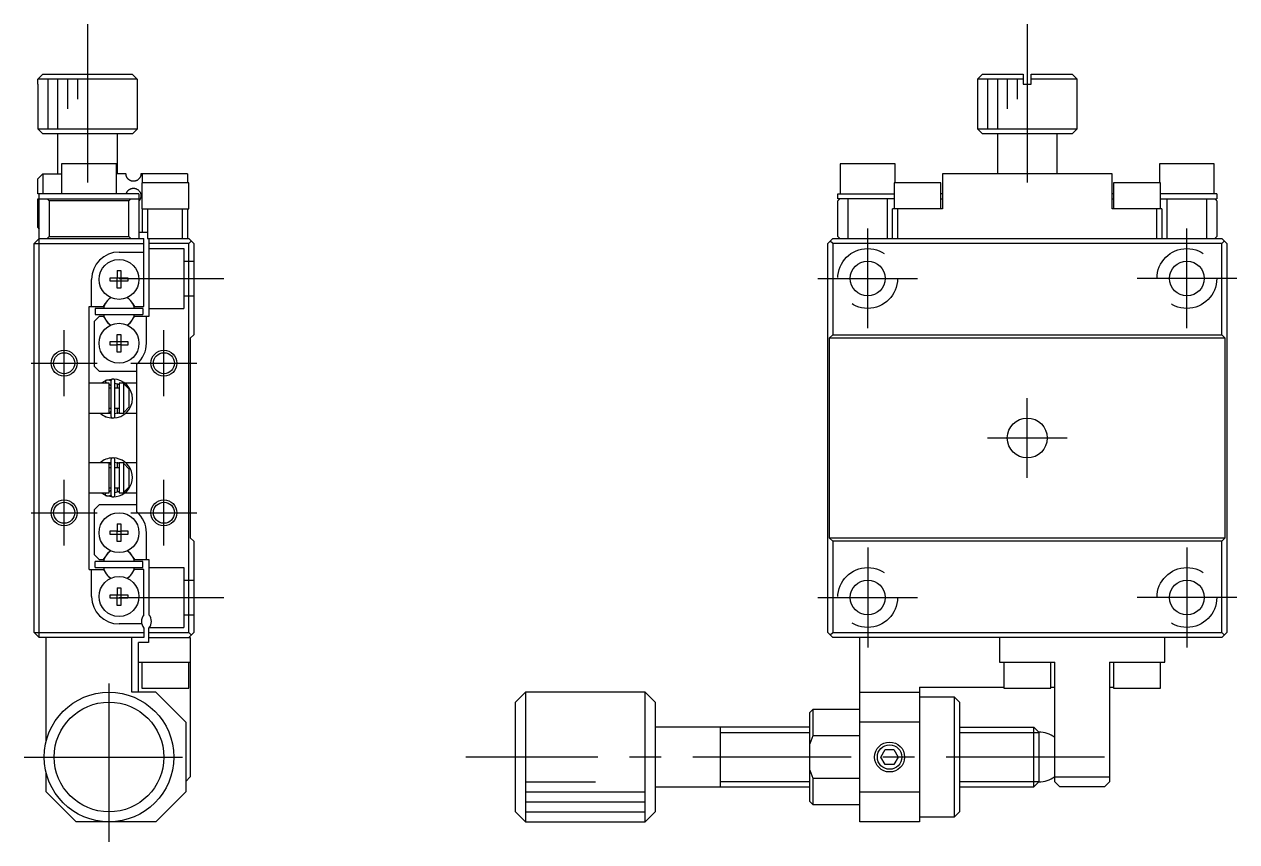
# Model space of a CAD drawing. Extents: x 0 to 269, y -8 to 188.
# Drawn here: x 147 to 268.6, y 60.5 to 142.5 of the extents above; entities that cross this region are included whole.
import ezdxf

# ---------------------------------------------------------------- set-up
doc = ezdxf.new("R2010")
doc.units = 0
doc.header["$LTSCALE"] = 0.5
doc.linetypes.add('CENTER', pattern=[50.8, 31.75, -6.35, 6.35, -6.35])
doc.linetypes.add('DASHED', pattern=[19.05, 12.7, -6.35])
for name, color, linetype in [('MSM_CENTER', 1, 'CENTER'), ('MSM_CONTINUOUS', 7, 'CONTINUOUS'), ('MSM_DASHED', 4, 'DASHED'), ('MSM_NARROW', 5, 'CONTINUOUS')]:
    doc.layers.add(name, color=color, linetype=linetype)

msp = doc.modelspace()

# ---------------------------------------------------------------- linework, layer by layer
at = {"layer": 'MSM_CENTER'}
for p, q in [((153.35, 142.5), (153.35, 126.5)), ((247.555071, 142.5), (247.555071, 125.5)), ((231.555071, 112), (231.555071, 122)), ((263.555071, 112), (263.555071, 122)), ((156.5, 117), (167, 117)), ((226.555071, 117), (236.555071, 117)), ((268.555071, 117), (258.555071, 117)), ((151, 105.2), (151, 111.8)), ((161, 105.2), (161, 111.8)), ((147.7, 108.5), (154.3, 108.5)), ((157.7, 108.5), (164.3, 108.5)), ((247.555071, 97), (247.555071, 105)), ((243.555071, 101), (251.555071, 101)), ((151, 90.2), (151, 96.8)), ((161, 90.2), (161, 96.8)), ((147.7, 93.5), (154.3, 93.5)), ((157.7, 93.5), (164.3, 93.5)), ((231.555071, 90), (231.555071, 80)), ((263.555071, 90), (263.555071, 80)), ((156.5, 85), (167, 85)), ((226.555071, 85), (236.555071, 85)), ((268.555071, 85), (258.555071, 85)), ((155.5, 60.5), (155.5, 77.5)), ((147, 69), (164, 69)), ((255.305071, 69), (191.255071, 69))]:
    msp.add_line(p, q, dxfattribs=at)
at = {"layer": 'MSM_CONTINUOUS'}
for p, q in [((148.366026, 137), (148.867813, 137.5)), ((148.867813, 137.5), (157.832187, 137.5)), ((157.832187, 137.5), (158.333974, 137)), ((243.055071, 137.5), (242.555071, 137)), ((243.055071, 137.5), (247.155071, 137.5)), ((247.155071, 137.5), (247.155071, 136.5)), ((247.955071, 136.5), (247.955071, 137.5)), ((247.955071, 137.5), (252.055071, 137.5)), ((252.555071, 137), (252.055071, 137.5)), ((148.35, 136.5), (148.366026, 136.5)), ((148.35, 136.5), (148.35, 132)), ((148.366026, 136.5), (148.366026, 137)), ((158.333974, 137), (148.366026, 137)), ((158.333974, 137), (158.333974, 136.5)), ((158.333974, 136.5), (158.35, 136.5)), ((158.35, 132), (158.35, 136.5)), ((247.155071, 137), (242.555071, 137)), ((242.555071, 137), (242.555071, 132)), ((247.155071, 136.5), (247.955071, 136.5)), ((252.555071, 137), (247.955071, 137)), ((252.555071, 132), (252.555071, 137)), ((148.35, 132), (158.35, 132)), ((148.35, 132), (148.85, 131.5)), ((157.85, 131.5), (148.85, 131.5)), ((150.35, 131.5), (150.35, 127.5)), ((156.35, 127.5), (156.35, 131.5)), ((157.85, 131.5), (158.35, 132)), ((242.555071, 132), (252.555071, 132)), ((242.555071, 132), (243.055071, 131.5)), ((252.055071, 131.5), (243.055071, 131.5)), ((244.555071, 131.5), (244.555071, 127.5)), ((250.555071, 127.5), (250.555071, 131.5)), ((252.055071, 131.5), (252.555071, 132)), ((156.25, 128.5), (150.75, 128.5)), ((150.75, 128.5), (150.75, 125.5)), ((156.25, 125.5), (156.25, 128.5)), ((234.305071, 128.5), (228.805071, 128.5)), ((228.805071, 128.5), (228.805071, 125.5)), ((234.305071, 126.6), (234.305071, 128.5)), ((266.305071, 128.5), (260.805071, 128.5)), ((260.805071, 128.5), (260.805071, 126.6)), ((266.305071, 125.5), (266.305071, 128.5)), ((148.85, 127.5), (148.35, 127)), ((148.35, 125.5), (148.35, 127)), ((148.85, 127.5), (148.85, 125.5)), ((148.85, 127.5), (150.75, 127.5)), ((157.2, 127.5), (156.25, 127.5)), ((157.200794, 127.465506), (157.2, 127.5)), ((157.203171, 127.431104), (157.200794, 127.465506)), ((157.207074, 127.39724), (157.203171, 127.431104)), ((157.2125, 127.363642), (157.207074, 127.39724)), ((157.216837, 127.341975), (157.2125, 127.363642)), ((157.221802, 127.320479), (157.216837, 127.341975)), ((157.228934, 127.293696), (157.221802, 127.320479)), ((157.237029, 127.267253), (157.228934, 127.293696)), ((157.24606, 127.241218), (157.237029, 127.267253)), ((157.255828, 127.216057), (157.24606, 127.241218)), ((157.266457, 127.191346), (157.255828, 127.216057)), ((157.27791, 127.16714), (157.266457, 127.191346)), ((157.287375, 127.148676), (157.27791, 127.16714)), ((157.29731, 127.130548), (157.287375, 127.148676)), ((157.309594, 127.109642), (157.29731, 127.130548)), ((157.322486, 127.089238), (157.309594, 127.109642)), ((157.33595, 127.069369), (157.322486, 127.089238)), ((157.356881, 127.04097), (157.33595, 127.069369)), ((157.378919, 127.013824), (157.356881, 127.04097)), ((157.397706, 126.992586), (157.378919, 127.013824)), ((157.417125, 126.972228), (157.397706, 126.992586)), ((157.43711, 126.952785), (157.417125, 126.972228)), ((157.455346, 126.936247), (157.43711, 126.952785)), ((157.473958, 126.920445), (157.455346, 126.936247)), ((157.500024, 126.899983), (157.473958, 126.920445)), ((157.526639, 126.880916), (157.500024, 126.899983)), ((157.553462, 126.863402), (157.526639, 126.880916)), ((157.580656, 126.847248), (157.553462, 126.863402)), ((157.607834, 126.8326), (157.580656, 126.847248)), ((157.635229, 126.819251), (157.607834, 126.8326)), ((157.662545, 126.807274), (157.635229, 126.819251)), ((157.689949, 126.796527), (157.662545, 126.807274)), ((157.711196, 126.789034), (157.689949, 126.796527)), ((157.732437, 126.782249), (157.711196, 126.789034)), ((157.763295, 126.773611), (157.732437, 126.782249)), ((157.794044, 126.766395), (157.763295, 126.773611)), ((157.824603, 126.760557), (157.794044, 126.766395)), ((157.869514, 126.754331), (157.824603, 126.760557)), ((157.913777, 126.750875), (157.869514, 126.754331)), ((157.953111, 126.750006), (157.913777, 126.750875)), ((157.981812, 126.750675), (157.953111, 126.750006)), ((158.023857, 126.753645), (157.981812, 126.750675)), ((158.064922, 126.758857), (158.023857, 126.753645)), ((158.117441, 126.76893), (158.064922, 126.758857)), ((158.168068, 126.782402), (158.117441, 126.76893)), ((158.216024, 126.798764), (158.168068, 126.782402)), ((158.262036, 126.817993), (158.216024, 126.798764)), ((158.305619, 126.83967), (158.262036, 126.817993)), ((158.347259, 126.863851), (158.305619, 126.83967)), ((158.385773, 126.889588), (158.347259, 126.863851)), ((158.422448, 126.917511), (158.385773, 126.889588)), ((158.457013, 126.947335), (158.422448, 126.917511)), ((158.489764, 126.979275), (158.457013, 126.947335)), ((158.520378, 127.012998), (158.489764, 126.979275)), ((158.549195, 127.048928), (158.520378, 127.012998)), ((158.575957, 127.086862), (158.549195, 127.048928)), ((158.60088, 127.127367), (158.575957, 127.086862)), ((158.614734, 127.152677), (158.60088, 127.127367)), ((158.627896, 127.179122), (158.614734, 127.152677)), ((158.640319, 127.206812), (158.627896, 127.179122)), ((158.649022, 127.228203), (158.640319, 127.206812)), ((158.657278, 127.250461), (158.649022, 127.228203)), ((158.665036, 127.273658), (158.657278, 127.250461)), ((158.672248, 127.297867), (158.665036, 127.273658)), ((158.676756, 127.314727), (158.672248, 127.297867)), ((158.680973, 127.332135), (158.676756, 127.314727)), ((158.684868, 127.350104), (158.680973, 127.332135)), ((158.687492, 127.363601), (158.684868, 127.350104)), ((158.689916, 127.377432), (158.687492, 127.363601)), ((158.692122, 127.391581), (158.689916, 127.377432)), ((158.69409, 127.406031), (158.692122, 127.391581)), ((158.69542, 127.417282), (158.69409, 127.406031)), ((158.696595, 127.428746), (158.69542, 127.417282)), ((158.697607, 127.440388), (158.696595, 127.428746)), ((158.698451, 127.45217), (158.697607, 127.440388)), ((158.699119, 127.464059), (158.698451, 127.45217)), ((158.699604, 127.476017), (158.699119, 127.464059)), ((158.6999, 127.488009), (158.699604, 127.476017)), ((158.7, 127.5), (158.6999, 127.488009)), ((163.35, 127.5), (158.7, 127.5)), ((163.5, 126.6), (158.8, 126.6)), ((158.8, 126.6), (158.8, 124)), ((158.85, 126.6), (158.85, 127.5)), ((163.35, 127.5), (163.35, 126.6)), ((163.5, 124), (163.5, 126.6)), ((238.905071, 126.6), (234.205071, 126.6)), ((234.205071, 126.6), (234.205071, 124)), ((238.905071, 124), (238.905071, 126.6)), ((256.055071, 127.5), (239.055071, 127.5)), ((239.055071, 127.5), (239.055071, 124)), ((256.055071, 124), (256.055071, 127.5)), ((260.905071, 126.6), (256.205071, 126.6)), ((256.205071, 126.6), (256.205071, 124)), ((260.905071, 124), (260.905071, 126.6)), ((158.5, 125.5), (148.35, 125.5)), ((148.5, 81), (148.5, 125.5)), ((157.227158, 125.5), (157.234773, 125.525719)), ((157.234773, 125.525719), (157.24328, 125.551087)), ((157.24328, 125.551087), (157.252649, 125.576046)), ((157.252649, 125.576046), (157.262046, 125.598695)), ((157.262046, 125.598695), (157.272144, 125.620953)), ((157.272144, 125.620953), (157.282914, 125.642777)), ((157.282914, 125.642777), (157.295711, 125.666612)), ((157.295711, 125.666612), (157.309293, 125.689862)), ((157.309293, 125.689862), (157.323612, 125.712478)), ((157.323612, 125.712478), (157.338172, 125.733781)), ((157.338172, 125.733781), (157.353367, 125.754453)), ((157.353367, 125.754453), (157.36915, 125.774461)), ((157.36915, 125.774461), (157.391865, 125.800984)), ((157.391865, 125.800984), (157.415548, 125.826176)), ((157.415548, 125.826176), (157.433703, 125.844)), ((157.433703, 125.844), (157.452303, 125.861067)), ((157.452303, 125.861067), (157.471298, 125.87736)), ((157.471298, 125.87736), (157.493162, 125.89481)), ((157.493162, 125.89481), (157.515433, 125.91127)), ((157.515433, 125.91127), (157.546002, 125.931888)), ((157.546002, 125.931888), (157.577107, 125.950729)), ((157.577107, 125.950729), (157.608593, 125.967788)), ((157.608593, 125.967788), (157.632655, 125.979553)), ((157.632655, 125.979553), (157.656837, 125.99033)), ((157.656837, 125.99033), (157.687942, 126.002726)), ((157.687942, 126.002726), (157.719107, 126.013574)), ((157.719107, 126.013574), (157.750231, 126.022906)), ((157.750231, 126.022906), (157.7888, 126.032471)), ((157.7888, 126.032471), (157.827103, 126.039862)), ((157.827103, 126.039862), (157.861271, 126.044733)), ((157.861271, 126.044733), (157.895078, 126.047986)), ((157.895078, 126.047986), (157.928636, 126.049696)), ((157.928636, 126.049696), (157.972321, 126.049668)), ((157.972321, 126.049668), (158.01535, 126.047147)), ((158.01535, 126.047147), (158.057375, 126.042274)), ((158.057375, 126.042274), (158.098815, 126.035088)), ((158.098815, 126.035088), (158.139115, 126.025765)), ((158.139115, 126.025765), (158.178666, 126.014291)), ((158.178666, 126.014291), (158.216984, 126.00087)), ((158.216984, 126.00087), (158.254227, 125.985526)), ((158.254227, 125.985526), (158.299866, 125.963396)), ((158.299866, 125.963396), (158.343655, 125.938386)), ((158.343655, 125.938386), (158.385309, 125.910742)), ((158.385309, 125.910742), (158.425286, 125.880176)), ((158.425286, 125.880176), (158.463069, 125.847047)), ((158.463069, 125.847047), (158.499069, 125.810908)), ((158.499069, 125.810908), (158.532804, 125.772059)), ((158.5, 125.5), (158.5, 121)), ((158.532804, 125.772059), (158.564433, 125.730084)), ((158.564433, 125.730084), (158.583089, 125.702117)), ((158.583089, 125.702117), (158.600832, 125.67272)), ((158.600832, 125.67272), (158.617582, 125.64181)), ((158.617582, 125.64181), (158.633341, 125.609104)), ((158.633341, 125.609104), (158.640783, 125.592094)), ((158.640783, 125.592094), (158.647936, 125.574563)), ((158.647936, 125.574563), (158.657074, 125.550101)), ((158.657074, 125.550101), (158.665618, 125.524488)), ((158.665618, 125.524488), (158.673495, 125.497624)), ((158.673495, 125.497624), (158.677212, 125.483475)), ((158.677212, 125.483475), (158.680725, 125.468943)), ((158.680725, 125.468943), (158.684015, 125.45402)), ((158.684015, 125.45402), (158.686662, 125.440808)), ((158.686662, 125.440808), (158.689122, 125.427251)), ((158.689122, 125.427251), (158.691377, 125.41337)), ((158.691377, 125.41337), (158.693408, 125.39919)), ((158.694639, 125.210507), (158.693013, 125.197864)), ((158.693408, 125.39919), (158.695197, 125.384734)), ((158.696072, 125.223411), (158.694639, 125.210507)), ((158.695197, 125.384734), (158.696724, 125.370024)), ((158.6973, 125.236533), (158.696072, 125.223411)), ((158.696724, 125.370024), (158.697695, 125.358695)), ((158.698312, 125.249828), (158.6973, 125.236533)), ((158.697695, 125.358695), (158.6985, 125.347191)), ((158.699096, 125.263254), (158.698312, 125.249828)), ((158.6985, 125.347191), (158.699135, 125.335554)), ((158.69964, 125.276766), (158.699096, 125.263254)), ((158.699135, 125.335554), (158.699596, 125.323823)), ((158.699596, 125.323823), (158.699881, 125.312039)), ((158.699907, 125.28847), (158.69964, 125.276766)), ((158.699881, 125.312039), (158.699986, 125.300241)), ((158.699986, 125.300241), (158.699907, 125.28847)), ((228.555071, 125), (228.555071, 125.5)), ((228.555071, 125.5), (234.205071, 125.5)), ((239.055071, 125.5), (238.905071, 125.5)), ((256.205071, 125.5), (256.055071, 125.5)), ((266.555071, 125.5), (260.905071, 125.5)), ((266.555071, 125.5), (266.555071, 125)), ((148.35, 122.1), (148.35, 125)), ((148.35, 125), (158.5, 125)), ((149.5, 124.8), (149.3, 125)), ((149.5, 124.8), (149.5, 121.2)), ((157.5, 124.8), (149.5, 124.8)), ((157.7, 125), (157.5, 124.8)), ((157.5, 121.2), (157.5, 124.8)), ((158.50787, 124.798717), (158.500186, 124.790299)), ((158.539733, 124.836626), (158.50787, 124.798717)), ((158.569311, 124.876971), (158.539733, 124.836626)), ((158.588004, 124.905725), (158.569311, 124.876971)), ((158.605703, 124.935921), (158.588004, 124.905725)), ((158.618991, 124.960948), (158.605703, 124.935921)), ((158.63161, 124.987089), (158.618991, 124.960948)), ((158.643516, 125.014455), (158.63161, 124.987089)), ((158.652732, 125.037946), (158.643516, 125.014455)), ((158.661401, 125.062486), (158.652732, 125.037946)), ((158.669462, 125.088166), (158.661401, 125.062486)), ((158.674202, 125.104979), (158.669462, 125.088166)), ((158.678667, 125.122387), (158.674202, 125.104979)), ((158.68282, 125.140383), (158.678667, 125.122387)), ((158.686622, 125.158964), (158.68282, 125.140383)), ((158.690032, 125.178126), (158.686622, 125.158964)), ((158.693013, 125.197864), (158.690032, 125.178126)), ((158.8, 124), (163.5, 124)), ((158.85, 121.6), (158.85, 124)), ((159.35, 124), (159.35, 121)), ((162.85, 121), (162.85, 124)), ((163.35, 124), (163.35, 121)), ((228.755071, 125), (228.555071, 124.8)), ((234.205071, 125), (228.555071, 125)), ((228.555071, 121.2), (228.555071, 124.8)), ((229.555071, 125), (229.555071, 121)), ((233.555071, 121), (233.555071, 125)), ((234.055071, 121), (234.055071, 124)), ((239.055071, 124), (234.055071, 124)), ((234.555071, 124), (234.555071, 121)), ((238.905071, 125), (239.055071, 125)), ((256.055071, 125), (256.205071, 125)), ((261.055071, 124), (256.055071, 124)), ((260.555071, 121), (260.555071, 124)), ((260.905071, 125), (266.555071, 125)), ((261.055071, 124), (261.055071, 121)), ((261.555071, 125), (261.555071, 121)), ((265.555071, 121), (265.555071, 125)), ((266.555071, 124.8), (266.355071, 125)), ((266.555071, 124.8), (266.555071, 121.2)), ((148.35, 122.1), (148.5, 121.95)), ((159.35, 121.6), (158.5, 121.6)), ((148, 120.5), (148.5, 121)), ((148, 81.5), (148, 120.5)), ((148, 120.5), (159, 120.5)), ((148.5, 121), (159, 121)), ((149.3, 121), (149.5, 121.2)), ((149.5, 121.2), (157.5, 121.2)), ((157.5, 121.2), (157.7, 121)), ((159, 114.2), (159, 121)), ((159.35, 121), (163.5, 121)), ((159.5, 121), (159.5, 113.2)), ((163.5, 120.5), (159.5, 120.5)), ((163.5, 121), (164, 120.5)), ((163.75, 120.75), (163.5, 120.5)), ((163.5, 81.5), (163.5, 120.5)), ((164, 120.5), (164, 111.35)), ((228.055071, 121), (227.555071, 120.5)), ((227.555071, 81.5), (227.555071, 120.5)), ((228.055071, 120.5), (227.805071, 120.75)), ((228.055071, 121), (267.055071, 121)), ((228.055071, 120.5), (228.055071, 111.35)), ((267.055071, 120.5), (228.055071, 120.5)), ((228.555071, 121.2), (228.755071, 121)), ((266.355071, 121), (266.555071, 121.2)), ((267.555071, 120.5), (267.055071, 121)), ((267.055071, 120.5), (267.305071, 120.75)), ((267.055071, 111.35), (267.055071, 120.5)), ((267.555071, 120.5), (267.555071, 81.5)), ((156.5, 119.65), (159, 119.65)), ((153.75, 114.2), (153.75, 116.9)), ((155.613639, 116.72), (155.613639, 117.08)), ((155.613639, 117.08), (156.32, 117.08)), ((156.32, 116.72), (155.613639, 116.72)), ((156.32, 117.786361), (156.68, 117.786361)), ((156.32, 117.786361), (156.32, 117.08)), ((156.330372, 117.069628), (156.32, 117.08)), ((156.330372, 116.730372), (156.32, 116.72)), ((156.32, 116.013639), (156.32, 116.72)), ((156.330372, 117.069628), (156.669628, 117.069628)), ((156.330372, 116.730372), (156.330372, 117.069628)), ((156.669628, 116.730372), (156.330372, 116.730372)), ((156.669628, 117.069628), (156.68, 117.08)), ((156.669628, 117.069628), (156.669628, 116.730372)), ((156.669628, 116.730372), (156.68, 116.72)), ((156.68, 117.786361), (156.68, 117.08)), ((156.68, 117.08), (157.386361, 117.08)), ((156.68, 116.72), (156.68, 116.013639)), ((157.386361, 116.72), (156.68, 116.72)), ((157.386361, 117.08), (157.386361, 116.72)), ((156.68, 116.013639), (156.32, 116.013639)), ((154.949194, 114.2), (155.09936, 114.460095)), ((157.90064, 114.460095), (158.050806, 114.2)), ((153.5, 114.2), (154.949194, 114.2)), ((153.5, 87.8), (153.5, 114.2)), ((154.5, 113.2), (154, 112.7)), ((158.9, 114), (154.1, 114)), ((154.1, 114), (154.1, 113.4)), ((154.1, 113.4), (158.9, 113.4)), ((154.949194, 113.2), (154.5, 113.2)), ((154.949194, 113.2), (155.09936, 112.939905)), ((157.90064, 112.939905), (158.050806, 113.2)), ((158.050806, 114.2), (159, 114.2)), ((159.5, 113.2), (158.050806, 113.2)), ((158.9, 114), (158.9, 113.4)), ((159.25, 110.5), (159.25, 113.2)), ((154, 112.7), (154, 108.2)), ((155.613639, 110.32), (155.613639, 110.68)), ((155.613639, 110.68), (156.32, 110.68)), ((156.32, 111.386361), (156.68, 111.386361)), ((156.32, 110.68), (156.32, 111.386361)), ((156.330372, 110.669628), (156.32, 110.68)), ((156.330372, 110.669628), (156.669628, 110.669628)), ((156.330372, 110.330372), (156.330372, 110.669628)), ((156.669628, 110.669628), (156.68, 110.68)), ((156.669628, 110.669628), (156.669628, 110.330372)), ((156.68, 111.386361), (156.68, 110.68)), ((156.68, 110.68), (157.386361, 110.68)), ((157.386361, 110.68), (157.386361, 110.32)), ((163.65, 111), (164, 111.35)), ((163.65, 111), (163.65, 91)), ((227.705071, 111), (228.055071, 111.35)), ((227.705071, 111), (227.705071, 91)), ((267.405071, 111), (227.705071, 111)), ((228.055071, 111.35), (267.055071, 111.35)), ((267.055071, 111.35), (267.405071, 111)), ((267.405071, 91), (267.405071, 111)), ((156.32, 110.32), (155.613639, 110.32)), ((156.330372, 110.330372), (156.32, 110.32)), ((156.32, 109.613639), (156.32, 110.32)), ((156.68, 109.613639), (156.32, 109.613639)), ((156.669628, 110.330372), (156.330372, 110.330372)), ((156.669628, 110.330372), (156.68, 110.32)), ((156.68, 110.32), (156.68, 109.613639)), ((157.386361, 110.32), (156.68, 110.32)), ((154, 108.2), (154.5, 107.7)), ((158.3, 93.579062), (158.3, 108.420938)), ((154.5, 107.7), (158.3, 107.7)), ((155.5, 106.5), (153.5, 106.5)), ((155.130486, 106.746319), (154.708824, 106.50009)), ((155.121396, 106.742423), (155.194027, 106.499993)), ((155.125648, 106.73813), (155.125454, 106.73289)), ((155.125454, 106.73289), (155.125788, 106.72657)), ((155.126368, 106.742254), (155.125648, 106.73813)), ((155.125788, 106.72657), (155.126648, 106.719208)), ((155.12761, 106.745238), (155.126368, 106.742254)), ((155.126648, 106.719208), (155.128028, 106.710853)), ((155.129365, 106.747062), (155.12761, 106.745238)), ((155.128028, 106.710853), (155.129919, 106.701556)), ((155.131624, 106.747715), (155.129365, 106.747062)), ((155.129919, 106.701556), (155.132309, 106.691379)), ((155.147669, 106.754612), (155.129943, 106.747361)), ((155.132309, 106.691379), (155.135184, 106.680385)), ((155.135184, 106.680385), (155.138524, 106.668644)), ((155.138524, 106.668644), (155.142308, 106.656232)), ((155.142308, 106.656232), (155.146513, 106.643227)), ((155.146513, 106.643227), (155.151111, 106.629713)), ((155.180043, 106.766407), (155.147669, 106.754612)), ((155.151111, 106.629713), (155.156073, 106.615776)), ((155.156073, 106.615776), (155.161368, 106.601504)), ((155.161368, 106.601504), (155.166961, 106.586989)), ((155.166961, 106.586989), (155.172817, 106.572322)), ((155.172817, 106.572322), (155.1789, 106.557599)), ((155.1789, 106.557599), (155.185169, 106.542911)), ((155.212954, 106.776566), (155.180043, 106.766407)), ((155.867987, 106.9016), (155.18406, 106.768067)), ((155.185169, 106.542911), (155.191585, 106.528354)), ((155.191585, 106.528354), (155.198107, 106.51402)), ((155.198107, 106.51402), (155.204694, 106.5)), ((155.246322, 106.785065), (155.212954, 106.776566)), ((155.280067, 106.791884), (155.246322, 106.785065)), ((155.314105, 106.797005), (155.280067, 106.791884)), ((155.348355, 106.800418), (155.314105, 106.797005)), ((155.382732, 106.802112), (155.348355, 106.800418)), ((155.417153, 106.802084), (155.382732, 106.802112)), ((155.451534, 106.800334), (155.417153, 106.802084)), ((155.485791, 106.796865), (155.451534, 106.800334)), ((155.519841, 106.791685), (155.485791, 106.796865)), ((155.5, 103.5), (155.5, 106.5)), ((155.693518, 106), (155.5, 106)), ((155.500023, 106.384172), (155.503675, 106.382786)), ((155.503675, 106.382786), (155.517353, 106.377081)), ((155.517353, 106.377081), (155.53072, 106.370689)), ((155.553601, 106.784806), (155.519841, 106.791685)), ((155.53072, 106.370689), (155.543742, 106.363628)), ((155.543742, 106.363628), (155.556387, 106.35592)), ((155.586987, 106.776244), (155.553601, 106.784806)), ((155.556387, 106.35592), (155.568624, 106.347585)), ((155.568624, 106.347585), (155.580423, 106.338649)), ((155.580423, 106.338649), (155.591756, 106.329135)), ((155.619918, 106.766019), (155.586987, 106.776244)), ((155.591756, 106.329135), (155.602596, 106.319071)), ((155.602596, 106.319071), (155.612919, 106.308482)), ((155.612919, 106.308482), (155.622701, 106.297398)), ((155.652313, 106.754155), (155.619918, 106.766019)), ((155.622701, 106.297398), (155.631921, 106.285847)), ((155.631921, 106.285847), (155.640558, 106.273859)), ((155.640558, 106.273859), (155.648593, 106.261465)), ((155.648593, 106.261465), (155.65601, 106.248696)), ((155.684093, 106.740679), (155.652313, 106.754155)), ((155.65601, 106.248696), (155.662793, 106.235583)), ((155.662793, 106.235583), (155.668927, 106.222159)), ((155.668927, 106.222159), (155.674401, 106.208455)), ((155.674401, 106.208455), (155.679203, 106.194506)), ((155.679203, 106.194506), (155.683323, 106.180344)), ((155.683323, 106.180344), (155.686754, 106.166002)), ((155.696164, 106.73506), (155.684093, 106.740679)), ((155.686754, 106.166002), (155.689488, 106.151514)), ((155.689488, 106.151514), (155.691521, 106.136914)), ((155.691521, 106.136914), (155.692849, 106.122236)), ((155.692849, 106.122236), (155.693469, 106.107514)), ((155.693469, 106.107514), (155.693518, 106.102191)), ((155.693518, 106.703078), (155.693518, 103.203078)), ((156.093518, 103.203078), (156.093518, 106.703078)), ((156.5, 106), (156.093518, 106)), ((156.09354, 106.491261), (156.500147, 106.380387)), ((156.3, 106.449384), (156.3, 106)), ((156.5, 106.5), (156.5, 103.5)), ((157, 106.5), (156.5, 106.5)), ((157, 103.5), (157, 106.5)), ((157, 106.445683), (157.5, 105.916515)), ((157.078151, 106.5), (157.078014, 106.5)), ((158.3, 106.5), (157.078609, 106.5)), ((157.5, 105.916515), (157.5, 104.083485)), ((153.5, 103.5), (155.5, 103.5)), ((155.464905, 103.462575), (155.352235, 103.499766)), ((155.693426, 103.414876), (155.464905, 103.462575)), ((155.5, 104), (155.693518, 104)), ((155.510345, 103.52605), (155.500023, 103.521984)), ((155.523828, 103.532067), (155.510345, 103.52605)), ((155.536982, 103.538756), (155.523828, 103.532067)), ((155.549777, 103.546098), (155.536982, 103.538756)), ((155.562181, 103.55407), (155.549777, 103.546098)), ((155.574165, 103.562652), (155.562181, 103.55407)), ((155.585702, 103.571819), (155.574165, 103.562652)), ((155.596764, 103.581546), (155.585702, 103.571819)), ((155.607327, 103.591808), (155.596764, 103.581546)), ((155.617367, 103.602578), (155.607327, 103.591808)), ((155.626863, 103.613827), (155.617367, 103.602578)), ((155.635792, 103.625529), (155.626863, 103.613827)), ((155.644137, 103.637653), (155.635792, 103.625529)), ((155.651878, 103.65017), (155.644137, 103.637653)), ((155.659, 103.66305), (155.651878, 103.65017)), ((155.665488, 103.67626), (155.659, 103.66305)), ((155.671327, 103.689771), (155.665488, 103.67626)), ((155.676506, 103.703549), (155.671327, 103.689771)), ((155.681013, 103.717563), (155.676506, 103.703549)), ((155.68484, 103.73178), (155.681013, 103.717563)), ((155.687977, 103.746167), (155.68484, 103.73178)), ((155.690417, 103.76069), (155.687977, 103.746167)), ((155.692157, 103.775316), (155.690417, 103.76069)), ((155.693191, 103.790011), (155.692157, 103.775316)), ((155.693518, 103.803965), (155.693191, 103.790011)), ((156.093518, 104), (156.5, 104)), ((156.50019, 103.525471), (156.093522, 103.415178)), ((156.3, 104), (156.3, 103.5)), ((156.3, 103.5), (156.434175, 103.5)), ((156.5, 103.5), (157, 103.5)), ((157.5, 104.083485), (157, 103.554317)), ((157.19113, 103.5), (157.191356, 103.5)), ((157.191739, 103.5), (158.3, 103.5)), ((155.129186, 103.15921), (155.129943, 103.158795)), ((155.129943, 103.158795), (155.131624, 103.158441)), ((155.129943, 103.158795), (155.177016, 103.140775)), ((155.131624, 103.158441), (155.132001, 103.159349)), ((155.177016, 103.140775), (155.178996, 103.140102)), ((155.178996, 103.140102), (155.181491, 103.139264)), ((155.181491, 103.139264), (155.182999, 103.138763)), ((155.182999, 103.138763), (155.184052, 103.138415)), ((155.184052, 103.138415), (155.185613, 103.137903)), ((155.185613, 103.137903), (155.187047, 103.137436)), ((155.187047, 103.137436), (155.187942, 103.137146)), ((155.187942, 103.137146), (155.188932, 103.136827)), ((155.188932, 103.136827), (155.190306, 103.136388)), ((155.190306, 103.136388), (155.191355, 103.136054)), ((155.5, 98.5), (153.5, 98.5)), ((155.129186, 98.84079), (155.129943, 98.841205)), ((155.181987, 98.860901), (155.129943, 98.841205)), ((155.129943, 98.841205), (155.131624, 98.841559)), ((155.134228, 98.841109), (155.131624, 98.841559)), ((155.131624, 98.841559), (155.131982, 98.840697)), ((155.183258, 98.861323), (155.181987, 98.860901)), ((155.184156, 98.861619), (155.183258, 98.861323)), ((155.185307, 98.861997), (155.184156, 98.861619)), ((155.188567, 98.863055), (155.185307, 98.861997)), ((155.189474, 98.863347), (155.188567, 98.863055)), ((155.352514, 98.500338), (155.465181, 98.537505)), ((155.465181, 98.537505), (155.693459, 98.585128)), ((155.5, 95.5), (155.5, 98.5)), ((155.500023, 98.478016), (155.503675, 98.476629)), ((155.503675, 98.476629), (155.517353, 98.470925)), ((155.517353, 98.470925), (155.53072, 98.464533)), ((155.53072, 98.464533), (155.543742, 98.457472)), ((155.693518, 98.796922), (155.693518, 95.296922)), ((156.093518, 95.296922), (156.093518, 98.796922)), ((156.093572, 98.584815), (156.500085, 98.474573)), ((156.3, 98.5), (156.3, 98)), ((156.434094, 98.5), (156.3, 98.5)), ((156.434516, 98.5), (156.434356, 98.5)), ((156.5, 98.5), (156.5, 95.5)), ((157, 98.5), (156.5, 98.5)), ((157, 95.5), (157, 98.5)), ((158.3, 98.5), (157.191834, 98.5)), ((155.693518, 98), (155.5, 98)), ((155.543742, 98.457472), (155.556387, 98.449763)), ((155.556387, 98.449763), (155.568624, 98.441429)), ((155.568624, 98.441429), (155.580423, 98.432493)), ((155.580423, 98.432493), (155.591756, 98.422979)), ((155.591756, 98.422979), (155.602596, 98.412914)), ((155.602596, 98.412914), (155.612919, 98.402326)), ((155.612919, 98.402326), (155.622701, 98.391242)), ((155.622701, 98.391242), (155.631921, 98.379691)), ((155.631921, 98.379691), (155.640558, 98.367703)), ((155.640558, 98.367703), (155.648593, 98.355309)), ((155.648593, 98.355309), (155.65601, 98.34254)), ((155.65601, 98.34254), (155.662793, 98.329427)), ((155.662793, 98.329427), (155.668927, 98.316003)), ((155.668927, 98.316003), (155.674401, 98.302299)), ((155.674401, 98.302299), (155.679203, 98.28835)), ((155.679203, 98.28835), (155.683323, 98.274187)), ((155.683323, 98.274187), (155.686754, 98.259845)), ((155.686754, 98.259845), (155.689488, 98.245358)), ((155.689488, 98.245358), (155.691521, 98.230758)), ((155.691521, 98.230758), (155.692849, 98.21608)), ((155.692849, 98.21608), (155.693469, 98.201358)), ((155.693469, 98.201358), (155.693518, 98.196035)), ((156.5, 98), (156.093518, 98)), ((157, 98.445683), (157.5, 97.916515)), ((157.5, 97.916515), (157.5, 96.083485)), ((157.5, 96.083485), (157, 95.554317)), ((153.5, 95.5), (155.5, 95.5)), ((154.708732, 95.49998), (155.130486, 95.253681)), ((155.120768, 95.25789), (155.869241, 95.098383)), ((155.121396, 95.257577), (155.194027, 95.500007)), ((155.125454, 95.26711), (155.125788, 95.27343)), ((155.125648, 95.26187), (155.125454, 95.26711)), ((155.126368, 95.257746), (155.125648, 95.26187)), ((155.125788, 95.27343), (155.126648, 95.280792)), ((155.12761, 95.254762), (155.126368, 95.257746)), ((155.126648, 95.280792), (155.128028, 95.289147)), ((155.129365, 95.252938), (155.12761, 95.254762)), ((155.128028, 95.289147), (155.129919, 95.298444)), ((155.131624, 95.252285), (155.129365, 95.252938)), ((155.129919, 95.298444), (155.132309, 95.308621)), ((155.129943, 95.252639), (155.160294, 95.24057)), ((155.132309, 95.308621), (155.135184, 95.319615)), ((155.135184, 95.319615), (155.138524, 95.331356)), ((155.138524, 95.331356), (155.142308, 95.343768)), ((155.142308, 95.343768), (155.146513, 95.356773)), ((155.146513, 95.356773), (155.151111, 95.370287)), ((155.151111, 95.370287), (155.156073, 95.384224)), ((155.156073, 95.384224), (155.161368, 95.398496)), ((155.160294, 95.24057), (155.19291, 95.229407)), ((155.161368, 95.398496), (155.166961, 95.413011)), ((155.166961, 95.413011), (155.172817, 95.427678)), ((155.172817, 95.427678), (155.1789, 95.442401)), ((155.1789, 95.442401), (155.185169, 95.457089)), ((155.185169, 95.457089), (155.191585, 95.471646)), ((155.191585, 95.471646), (155.198107, 95.48598)), ((155.19291, 95.229407), (155.22603, 95.219892)), ((155.198107, 95.48598), (155.204694, 95.5)), ((155.22603, 95.219892), (155.259573, 95.212048)), ((155.259573, 95.212048), (155.293456, 95.205894)), ((155.293456, 95.205894), (155.327596, 95.201444)), ((155.327596, 95.201444), (155.361911, 95.198708)), ((155.361911, 95.198708), (155.396315, 95.197693)), ((155.396315, 95.197693), (155.430727, 95.198401)), ((155.430727, 95.198401), (155.465061, 95.200829)), ((155.465061, 95.200829), (155.499234, 95.204972)), ((155.499234, 95.204972), (155.533164, 95.210819)), ((155.5, 96), (155.693518, 96)), ((155.510345, 95.619894), (155.500023, 95.615828)), ((155.523828, 95.625911), (155.510345, 95.619894)), ((155.536982, 95.6326), (155.523828, 95.625911)), ((155.533164, 95.210819), (155.566767, 95.218358)), ((155.549777, 95.639942), (155.536982, 95.6326)), ((155.562181, 95.647914), (155.549777, 95.639942)), ((155.574165, 95.656496), (155.562181, 95.647914)), ((155.566767, 95.218358), (155.599961, 95.227569)), ((155.585702, 95.665663), (155.574165, 95.656496)), ((155.596764, 95.67539), (155.585702, 95.665663)), ((155.607327, 95.685652), (155.596764, 95.67539)), ((155.599961, 95.227569), (155.632666, 95.238431)), ((155.617367, 95.696421), (155.607327, 95.685652)), ((155.626863, 95.707671), (155.617367, 95.696421)), ((155.635792, 95.719373), (155.626863, 95.707671)), ((155.632666, 95.238431), (155.664801, 95.250918)), ((155.644137, 95.731497), (155.635792, 95.719373)), ((155.651878, 95.744014), (155.644137, 95.731497)), ((155.659, 95.756893), (155.651878, 95.744014)), ((155.665488, 95.770104), (155.659, 95.756893)), ((155.664801, 95.250918), (155.696115, 95.264917)), ((155.671327, 95.783615), (155.665488, 95.770104)), ((155.676506, 95.797393), (155.671327, 95.783615)), ((155.681013, 95.811407), (155.676506, 95.797393)), ((155.68484, 95.825624), (155.681013, 95.811407)), ((155.687977, 95.84001), (155.68484, 95.825624)), ((155.690417, 95.854534), (155.687977, 95.84001)), ((155.692157, 95.86916), (155.690417, 95.854534)), ((155.693191, 95.883854), (155.692157, 95.86916)), ((155.693518, 95.897809), (155.693191, 95.883854)), ((156.093518, 96), (156.5, 96)), ((156.500132, 95.619606), (156.093569, 95.508742)), ((156.3, 96), (156.3, 95.55017)), ((156.5, 95.5), (157, 95.5)), ((157.078434, 95.5), (158.3, 95.5)), ((154.5, 94.3), (154, 93.8)), ((154, 93.8), (154, 89.3)), ((158.3, 94.3), (154.5, 94.3)), ((156.32, 92.386361), (156.68, 92.386361)), ((156.32, 92.386361), (156.32, 91.68)), ((156.68, 92.386361), (156.68, 91.68)), ((155.613639, 91.32), (155.613639, 91.68)), ((155.613639, 91.68), (156.32, 91.68)), ((156.32, 91.32), (155.613639, 91.32)), ((156.330372, 91.669628), (156.32, 91.68)), ((156.330372, 91.330372), (156.32, 91.32)), ((156.32, 90.613639), (156.32, 91.32)), ((156.330372, 91.669628), (156.669628, 91.669628)), ((156.330372, 91.330372), (156.330372, 91.669628)), ((156.669628, 91.330372), (156.330372, 91.330372)), ((156.669628, 91.669628), (156.68, 91.68)), ((156.669628, 91.669628), (156.669628, 91.330372)), ((156.669628, 91.330372), (156.68, 91.32)), ((156.68, 91.68), (157.386361, 91.68)), ((156.68, 91.32), (156.68, 90.613639)), ((157.386361, 91.32), (156.68, 91.32)), ((157.386361, 91.68), (157.386361, 91.32)), ((159.25, 88.8), (159.25, 91.5)), ((156.68, 90.613639), (156.32, 90.613639)), ((164, 90.65), (163.65, 91)), ((164, 90.65), (164, 81.5)), ((228.055071, 90.65), (227.705071, 91)), ((227.705071, 91), (267.405071, 91)), ((228.055071, 90.65), (228.055071, 81.5)), ((267.055071, 90.65), (228.055071, 90.65)), ((267.405071, 91), (267.055071, 90.65)), ((267.055071, 81.5), (267.055071, 90.65)), ((154, 89.3), (154.5, 88.8)), ((154.5, 88.8), (154.949194, 88.8)), ((154.949194, 88.8), (155.09936, 89.060095)), ((157.90064, 89.060095), (158.050806, 88.8)), ((158.050806, 88.8), (159.5, 88.8)), ((159.5, 88.8), (159.5, 83.261438)), ((153.5, 87.8), (154.949194, 87.8)), ((153.75, 85.1), (153.75, 87.8)), ((154.1, 88), (154.1, 88.6)), ((158.9, 88.6), (154.1, 88.6)), ((154.1, 88), (158.9, 88)), ((154.949194, 87.8), (155.09936, 87.539905)), ((157.90064, 87.539905), (158.050806, 87.8)), ((159, 87.8), (158.050806, 87.8)), ((158.9, 88), (158.9, 88.6)), ((159, 83.261438), (159, 87.8)), ((155.613639, 84.92), (155.613639, 85.28)), ((155.613639, 85.28), (156.32, 85.28)), ((156.32, 85.986361), (156.68, 85.986361)), ((156.32, 85.986361), (156.32, 85.28)), ((156.330372, 85.269628), (156.32, 85.28)), ((156.330372, 85.269628), (156.669628, 85.269628)), ((156.330372, 84.930372), (156.330372, 85.269628)), ((156.669628, 85.269628), (156.68, 85.28)), ((156.669628, 85.269628), (156.669628, 84.930372)), ((156.68, 85.986361), (156.68, 85.28)), ((156.68, 85.28), (157.386361, 85.28)), ((157.386361, 85.28), (157.386361, 84.92)), ((156.32, 84.92), (155.613639, 84.92)), ((156.330372, 84.930372), (156.32, 84.92)), ((156.32, 84.213639), (156.32, 84.92)), ((156.68, 84.213639), (156.32, 84.213639)), ((156.669628, 84.930372), (156.330372, 84.930372)), ((156.669628, 84.930372), (156.68, 84.92)), ((156.68, 84.92), (156.68, 84.213639)), ((157.386361, 84.92), (156.68, 84.92)), ((148, 81.5), (159, 81.5)), ((148, 81.5), (148.5, 81)), ((158.781754, 82.35), (156.5, 82.35)), ((159, 81.938562), (159, 81)), ((159.5, 81), (159.5, 81.938562)), ((159.5, 81.5), (163.5, 81.5)), ((164, 81.5), (163.5, 81)), ((163.5, 81.5), (163.75, 81.25)), ((227.555071, 81.5), (228.055071, 81)), ((227.805071, 81.25), (228.055071, 81.5)), ((228.055071, 81.5), (267.055071, 81.5)), ((267.305071, 81.25), (267.055071, 81.5)), ((267.055071, 81), (267.555071, 81.5)), ((159, 81), (148.5, 81)), ((149.2, 70.6), (149.2, 81)), ((157.8, 75.5), (157.8, 81)), ((159.45, 80.5), (158.45, 80.5)), ((158.45, 75.5), (158.45, 80.5)), ((159.45, 81), (163.65, 81)), ((159.45, 81), (159.45, 80.5)), ((163.65, 81), (163.65, 67)), ((267.055071, 81), (228.055071, 81)), ((230.755071, 62.5), (230.755071, 81)), ((244.755071, 81), (244.755071, 78.5)), ((261.355071, 78.5), (261.355071, 81)), ((158.45, 78.5), (163.65, 78.5)), ((158.8, 78.5), (158.8, 75.9)), ((163.5, 75.9), (163.5, 78.5)), ((244.755071, 78.5), (250.305071, 78.5)), ((245.205071, 78.5), (245.205071, 75.9)), ((249.905071, 75.9), (249.905071, 78.5)), ((250.305071, 66.5), (250.305071, 78.5)), ((255.805071, 78.5), (261.355071, 78.5)), ((255.805071, 78.5), (255.805071, 66.5)), ((256.205071, 78.5), (256.205071, 75.9)), ((260.905071, 75.9), (260.905071, 78.5)), ((160.2, 75.5), (157.8, 75.5)), ((158.8, 75.9), (163.5, 75.9)), ((163.2, 72.5), (160.2, 75.5)), ((197.255071, 75.5), (196.255071, 74.5)), ((197.255071, 75.5), (197.255071, 62.5)), ((209.255071, 75.5), (197.255071, 75.5)), ((209.255071, 62.5), (209.255071, 75.5)), ((210.255071, 74.5), (209.255071, 75.5)), ((230.755071, 75.5), (236.755071, 75.5)), ((236.755071, 76), (236.755071, 62.5)), ((236.755071, 76), (245.205071, 76)), ((245.205071, 75.9), (249.905071, 75.9)), ((249.905071, 76), (250.305071, 76)), ((255.805071, 76), (256.205071, 76)), ((256.205071, 75.9), (260.905071, 75.9)), ((196.255071, 63.5), (196.255071, 74.5)), ((210.255071, 74.5), (210.255071, 63.5)), ((240.255071, 75), (236.755071, 75)), ((240.255071, 63), (240.255071, 75)), ((240.755071, 74.5), (240.255071, 75)), ((240.755071, 74.5), (240.755071, 63.5)), ((226.055071, 73.75), (225.755071, 73.45)), ((225.755071, 64.55), (225.755071, 73.45)), ((226.055071, 73.75), (226.055071, 71.12132)), ((230.755071, 73.75), (226.055071, 73.75)), ((163.2, 72.5), (163.2, 65.5)), ((225.755051, 72), (210.255071, 72)), ((216.755071, 72.000005), (216.755071, 65.999995)), ((236.755071, 72.5), (230.755071, 72.5)), ((240.755071, 72), (248.213571, 72)), ((248.213571, 66), (248.213571, 72)), ((248.213571, 72), (248.755071, 71.4585)), ((226.055071, 71.12132), (225.755071, 70.319091)), ((230.755071, 71.12132), (226.055071, 71.12132)), ((248.755071, 66.5415), (248.755071, 71.4585)), ((232.889045, 69), (233.322058, 69.75)), ((233.322058, 69.75), (234.188083, 69.75)), ((234.188083, 69.75), (234.621096, 69)), ((233.322058, 68.25), (232.889045, 69)), ((234.188083, 68.25), (233.322058, 68.25)), ((234.621096, 69), (234.188083, 68.25)), ((149.2, 65.5), (149.2, 67.4)), ((163.2, 66.55), (163.65, 67)), ((225.755071, 67.680909), (226.055071, 66.87868)), ((226.055071, 66.87868), (226.055071, 64.25)), ((226.055071, 66.87868), (230.755071, 66.87868)), ((250.305071, 67), (255.805071, 67)), ((210.255071, 66), (225.755051, 66)), ((240.755071, 66), (248.213571, 66)), ((248.755071, 66.5415), (248.213571, 66)), ((250.305071, 66.5), (250.805071, 66)), ((255.305071, 66), (250.805071, 66)), ((255.305071, 66), (255.805071, 66.5)), ((149.2, 65.5), (152.2, 62.5)), ((160.2, 62.5), (163.2, 65.5)), ((225.755071, 64.55), (226.055071, 64.25)), ((230.755071, 65.5), (236.755071, 65.5)), ((196.255071, 63.5), (197.255071, 62.5)), ((209.255071, 62.5), (210.255071, 63.5)), ((226.055071, 64.25), (230.755071, 64.25)), ((240.255071, 63), (240.755071, 63.5)), ((160.2, 62.5), (152.2, 62.5)), ((197.255071, 62.5), (209.255071, 62.5)), ((236.755071, 62.5), (230.755071, 62.5)), ((236.755071, 63), (240.255071, 63))]:
    msp.add_line(p, q, dxfattribs=at)
for centre, radius in [((156.5, 116.9), 2), ((231.555071, 117), 1.75), ((263.555071, 117), 1.75), ((156.5, 110.5), 2), ((151, 108.5), 1.0565), ((161, 108.5), 1.0565), ((247.555071, 101), 2), ((151, 93.5), 1.0565), ((161, 93.5), 1.0565), ((156.5, 91.5), 2), ((156.5, 85.1), 2), ((231.555071, 85), 1.75), ((263.555071, 85), 1.75), ((155.5, 69), 6.5), ((155.5, 69), 5.5), ((233.755071, 69), 1.2295)]:
    msp.add_circle(centre, radius, dxfattribs=at)
for centre, radius, start, end in [((156.5, 116.9), 2.75, 90, 180), ((156.5, 113.699999), 1.5875, 120.433182, 169.10688895), ((156.614905, 113.585095), 1.75, 121.881533, 150), ((156.5, 113.699999), 1.5875, 10.89309, 59.56681233), ((156.385095, 113.585095), 1.75, 30, 58.118467), ((156.5, 113.699999), 1.5875, 190.893016, 239.56671758), ((156.5, 113.699999), 1.5875, 300.433263, 349.10696609), ((156.614905, 113.814905), 1.75, 210, 238.118467), ((156.385095, 113.814905), 1.75, 301.881533, 330), ((156.5, 110.5), 2.75, 310.885193, 0), ((155.893518, 106.703078), 0.2, 0, 180), ((155.893435, 104.953137), 1.948691, 270.744088, 89.197485), ((155.895126, 104.957081), 1.952722, 228.264476, 269.162579), ((155.893518, 103.203078), 0.2, 180, 0), ((155.895132, 97.042893), 1.952745, 90.80821, 131.737778), ((155.893518, 98.796922), 0.2, 0, 180), ((155.893136, 97.046696), 1.948858, 305.773996, 89.15248), ((155.893518, 95.296922), 0.2, 180, 0), ((155.89102, 97.054855), 1.956717, 270.861713, 305.684608), ((156.5, 91.5), 2.75, 0, 49.114807), ((156.5, 88.300001), 1.5875, 120.433263, 169.10700354), ((156.614905, 88.185095), 1.75, 121.881533, 150), ((156.5, 88.300001), 1.5875, 10.893016, 59.56675503), ((156.385095, 88.185095), 1.75, 30, 58.118467), ((156.5, 88.300001), 1.5875, 190.89309, 239.56683217), ((156.614905, 88.414905), 1.75, 210, 238.118467), ((156.5, 88.300001), 1.5875, 300.433182, 349.1069088), ((156.385095, 88.414905), 1.75, 301.881533, 330), ((156.5, 85.1), 2.75, 180, 270), ((159.75, 82.6), 1, 138.590378, 221.40962776), ((158.75, 82.6), 1, 318.590378, 41.409622), ((248.755071, 69), 2.5, 51.683866, 90.94338622), ((248.755071, 69), 2.5, 269.05661378, 308.316134)]:
    msp.add_arc(centre, radius, start, end, dxfattribs=at)
at = {"layer": 'MSM_DASHED'}
for p, q in [((159.5, 120), (163, 120)), ((163, 120), (163, 114)), ((163, 118.75), (164, 118.75)), ((163, 115.25), (164, 115.25)), ((159.5, 114), (163, 114)), ((159.5, 88), (163, 88)), ((163, 88), (163, 82)), ((163, 86.75), (164, 86.75)), ((163, 83.25), (164, 83.25)), ((159.55, 82), (163, 82))]:
    msp.add_line(p, q, dxfattribs=at)
for centre in [(231.555071, 117), (263.555071, 117), (231.555071, 85), (263.555071, 85)]:
    msp.add_circle(centre, 3, dxfattribs=at)
at = {"layer": 'MSM_NARROW'}
for p, q in [((149.35, 137), (149.35, 132)), ((150.35, 137), (150.35, 132)), ((151.35, 137), (151.35, 134)), ((152.35, 137), (152.35, 135)), ((243.555071, 137), (243.555071, 132)), ((244.555071, 137), (244.555071, 132)), ((245.555071, 137), (245.555071, 134)), ((246.555071, 137), (246.555071, 135)), ((216.755071, 71.4585), (225.755071, 71.4585)), ((240.755071, 71.4585), (248.755071, 71.4585)), ((197.255071, 66.5), (204.255071, 66.5)), ((216.755071, 66.5415), (225.755071, 66.5415)), ((240.755071, 66.5415), (248.755071, 66.5415)), ((197.255071, 65.5), (209.255071, 65.5)), ((197.255071, 64.5), (209.255071, 64.5)), ((197.255071, 63.5), (209.255071, 63.5))]:
    msp.add_line(p, q, dxfattribs=at)
for centre, radius in [((151, 108.5), 1.3), ((161, 108.5), 1.3), ((151, 93.5), 1.3), ((161, 93.5), 1.3), ((233.755071, 69), 1.5)]:
    msp.add_circle(centre, radius, dxfattribs=at)

doc.saveas('drawing.dxf')
